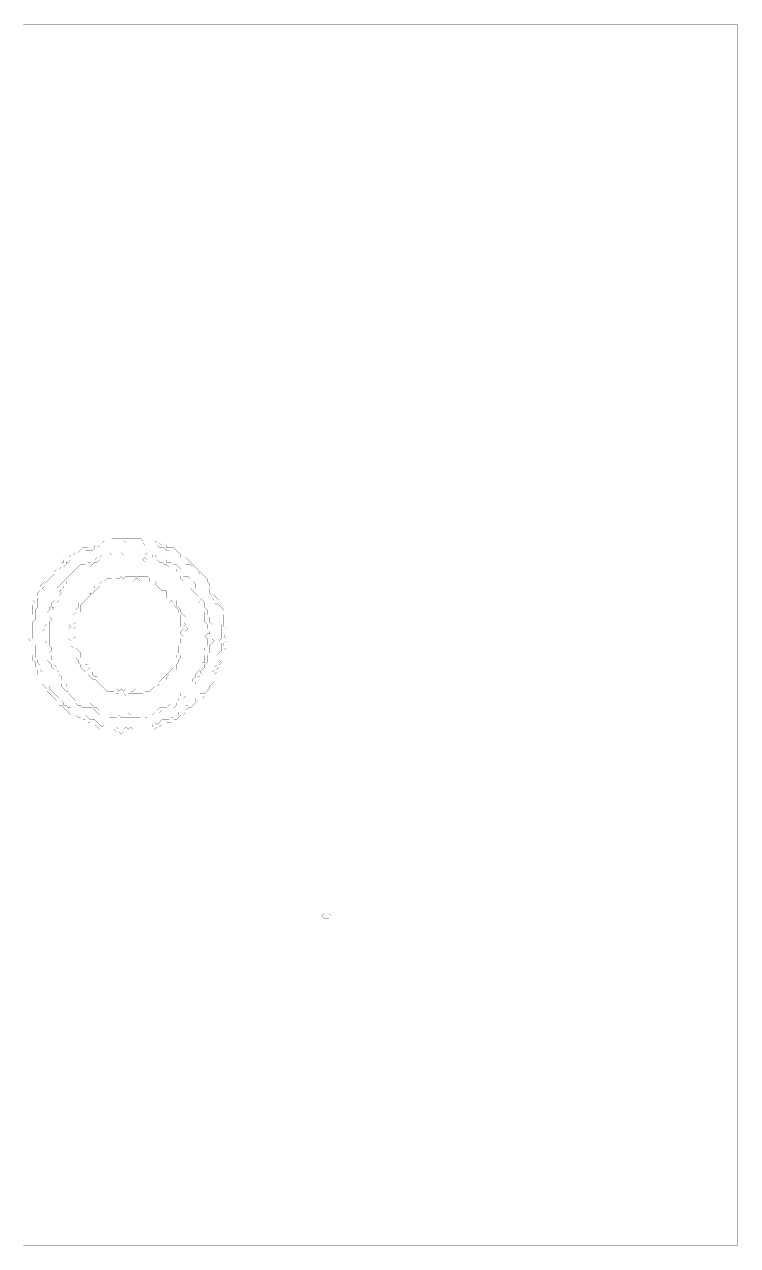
# Model space of a CAD drawing. Header units: metres. Extents: x 0 to 5012, y -5012 to 0.
# Drawn here: x 2084 to 5012, y -5012 to 0 of the extents above; entities that cross this region are included whole.
import ezdxf

# ---------------------------------------------------------------- set-up
doc = ezdxf.new("R2010")
doc.units = ezdxf.units.M
for name, color, linetype in [('conductor', 1, 'Continuous'), ('dielectric', 8, 'Continuous'), ('substrate', 5, 'Continuous')]:
    doc.layers.add(name, color=color, linetype=linetype)

msp = doc.modelspace()

# ---------------------------------------------------------------- linework, layer by layer
at = {"layer": 'conductor', "const_width": 0.5}
for points in [[(2481.6, -2118.7), (2471.8, -2128.5), (2462, -2128.5), (2452.1, -2128.5), (2442.3, -2128.5), (2432.5, -2128.5), (2422.7, -2138.3), (2412.9, -2138.3), (2403.1, -2138.3), (2393.3, -2138.3), (2383.5, -2148.1), (2373.7, -2138.3), (2373.7, -2148.1), (2363.9, -2157.9), (2354.1, -2157.9), (2344.3, -2157.9), (2334.4, -2157.9), (2324.6, -2167.7), (2314.8, -2177.5), (2305, -2177.5), (2295.2, -2177.5), (2295.2, -2187.3), (2285.4, -2197.1), (2275.6, -2197.1), (2265.8, -2206.9), (2256, -2206.9), (2256, -2216.7), (2246.2, -2226.6), (2236.4, -2226.6), (2226.6, -2236.4), (2216.7, -2236.4), (2206.9, -2246.2), (2206.9, -2256), (2197.1, -2265.8), (2187.3, -2275.6), (2177.5, -2285.4), (2167.7, -2295.2), (2167.7, -2305), (2157.9, -2314.8), (2167.7, -2324.6), (2157.9, -2334.4), (2157.9, -2344.3), (2148.1, -2354.1), (2138.3, -2354.1), (2138.3, -2363.9), (2138.3, -2373.7), (2138.3, -2383.5), (2138.3, -2393.3), (2128.5, -2403.1), (2128.5, -2412.9), (2128.5, -2422.7), (2128.5, -2432.5), (2128.5, -2442.3), (2118.7, -2452.1), (2118.7, -2462), (2118.7, -2471.8), (2118.7, -2481.6), (2118.7, -2491.4), (2118.7, -2501.2), (2118.7, -2511), (2118.7, -2520.8), (2128.5, -2530.6), (2118.7, -2540.4), (2128.5, -2550.2), (2128.5, -2560), (2128.5, -2569.9), (2128.5, -2579.7), (2128.5, -2589.5), (2128.5, -2599.3), (2138.3, -2609.1), (2138.3, -2618.9), (2148.1, -2628.7), (2148.1, -2638.5), (2148.1, -2648.3), (2157.9, -2658.1), (2157.9, -2667.9), (2167.7, -2677.7), (2167.7, -2687.6), (2167.7, -2697.4), (2177.5, -2707.2), (2187.3, -2717), (2187.3, -2726.8), (2197.1, -2736.6), (2206.9, -2746.4), (2216.7, -2756.2), (2226.6, -2766), (2226.6, -2775.8), (2236.4, -2775.8), (2246.2, -2785.6), (2246.2, -2795.4), (2256, -2795.4), (2265.8, -2805.3), (2275.6, -2805.3), (2285.4, -2815.1), (2295.2, -2824.9), (2305, -2824.9), (2314.8, -2834.7), (2324.6, -2834.7), (2334.4, -2834.7), (2344.3, -2844.5), (2354.1, -2854.3), (2363.9, -2854.3), (2373.7, -2854.3), (2383.5, -2864.1), (2393.3, -2873.9), (2403.1, -2883.7), (2412.9, -2873.9), (2422.7, -2883.7), (2432.5, -2883.7), (2442.3, -2883.7), (2452.1, -2883.7), (2462, -2883.7), (2471.8, -2893.5), (2481.6, -2883.7), (2491.4, -2893.5), (2501.2, -2883.7), (2511, -2893.5), (2520.8, -2883.7), (2530.6, -2893.5), (2540.4, -2883.7), (2550.2, -2883.7), (2560, -2883.7), (2569.9, -2883.7), (2579.7, -2883.7), (2589.5, -2883.7), (2599.3, -2883.7), (2609.1, -2883.7), (2609.1, -2873.9), (2618.9, -2864.1), (2628.7, -2873.9), (2638.5, -2864.1), (2648.3, -2854.3), (2658.1, -2854.3), (2667.9, -2854.3), (2677.7, -2854.3), (2687.6, -2844.5), (2697.4, -2844.5), (2707.2, -2834.7), (2717, -2834.7), (2717, -2824.9), (2726.8, -2815.1), (2736.6, -2805.3), (2746.4, -2795.4), (2756.2, -2795.4), (2766, -2785.6), (2775.8, -2785.6), (2785.6, -2775.8), (2785.6, -2766), (2795.4, -2756.2), (2805.3, -2746.4), (2815.1, -2736.6), (2824.9, -2726.8), (2834.7, -2717), (2844.5, -2707.2), (2854.3, -2697.4), (2854.3, -2687.6), (2854.3, -2677.7), (2854.3, -2667.9), (2854.3, -2658.1), (2864.1, -2648.3), (2864.1, -2638.5), (2873.9, -2628.7), (2864.1, -2618.9), (2873.9, -2609.1), (2873.9, -2599.3), (2873.9, -2589.5), (2883.7, -2579.7), (2893.5, -2569.9), (2893.5, -2560), (2893.5, -2550.2), (2893.5, -2540.4), (2883.7, -2530.6), (2893.5, -2520.8), (2893.5, -2511), (2893.5, -2501.2), (2893.5, -2491.4), (2893.5, -2481.6), (2893.5, -2471.8), (2893.5, -2462), (2883.7, -2452.1), (2883.7, -2442.3), (2883.7, -2432.5), (2883.7, -2422.7), (2883.7, -2412.9), (2883.7, -2403.1), (2873.9, -2393.3), (2873.9, -2383.5), (2864.1, -2373.7), (2864.1, -2363.9), (2854.3, -2354.1), (2854.3, -2344.3), (2844.5, -2334.4), (2844.5, -2324.6), (2844.5, -2314.8), (2834.7, -2305), (2824.9, -2295.2), (2815.1, -2285.4), (2815.1, -2275.6), (2805.3, -2265.8), (2805.3, -2256), (2795.4, -2246.2), (2785.6, -2236.4), (2775.8, -2226.6), (2766, -2216.7), (2756.2, -2216.7), (2746.4, -2216.7), (2736.6, -2206.9), (2726.8, -2197.1), (2717, -2187.3), (2707.2, -2177.5), (2697.4, -2167.7), (2687.6, -2167.7), (2677.7, -2157.9), (2667.9, -2157.9), (2658.1, -2148.1), (2648.3, -2148.1), (2638.5, -2148.1), (2628.7, -2138.3), (2618.9, -2138.3), (2609.1, -2138.3), (2599.3, -2138.3), (2589.5, -2138.3), (2579.7, -2138.3), (2569.9, -2128.5), (2560, -2128.5), (2550.2, -2128.5), (2540.4, -2128.5), (2530.6, -2128.5), (2520.8, -2128.5), (2511, -2128.5), (2501.2, -2128.5), (2491.4, -2118.7)], [(2422.7, -2177.5), (2432.5, -2167.7), (2442.3, -2177.5), (2452.1, -2167.7), (2462, -2167.7), (2471.8, -2167.7), (2481.6, -2167.7), (2491.4, -2177.5), (2501.2, -2177.5), (2511, -2167.7), (2520.8, -2177.5), (2530.6, -2177.5), (2540.4, -2177.5), (2550.2, -2177.5), (2560, -2177.5), (2569.9, -2177.5), (2579.7, -2177.5), (2589.5, -2187.3), (2599.3, -2177.5), (2609.1, -2177.5), (2618.9, -2177.5), (2628.7, -2187.3), (2638.5, -2187.3), (2648.3, -2187.3), (2658.1, -2187.3), (2667.9, -2197.1), (2667.9, -2206.9), (2677.7, -2206.9), (2687.6, -2206.9), (2697.4, -2216.7), (2707.2, -2216.7), (2717, -2226.6), (2726.8, -2236.4), (2717, -2246.2), (2726.8, -2246.2), (2736.6, -2256), (2736.6, -2265.8), (2746.4, -2265.8), (2756.2, -2265.8), (2766, -2275.6), (2766, -2285.4), (2775.8, -2285.4), (2785.6, -2295.2), (2785.6, -2305), (2785.6, -2314.8), (2795.4, -2324.6), (2805.3, -2334.4), (2805.3, -2344.3), (2815.1, -2354.1), (2805.3, -2363.9), (2815.1, -2363.9), (2824.9, -2373.7), (2824.9, -2383.5), (2824.9, -2393.3), (2834.7, -2403.1), (2834.7, -2412.9), (2834.7, -2422.7), (2844.5, -2432.5), (2844.5, -2442.3), (2844.5, -2452.1), (2854.3, -2462), (2844.5, -2471.8), (2854.3, -2481.6), (2854.3, -2491.4), (2854.3, -2501.2), (2854.3, -2511), (2854.3, -2520.8), (2864.1, -2530.6), (2854.3, -2540.4), (2844.5, -2550.2), (2844.5, -2560), (2844.5, -2569.9), (2844.5, -2579.7), (2834.7, -2589.5), (2834.7, -2599.3), (2834.7, -2609.1), (2834.7, -2618.9), (2824.9, -2628.7), (2824.9, -2638.5), (2815.1, -2648.3), (2805.3, -2658.1), (2815.1, -2667.9), (2805.3, -2677.7), (2795.4, -2677.7), (2795.4, -2687.6), (2785.6, -2697.4), (2785.6, -2707.2), (2775.8, -2717), (2766, -2726.8), (2756.2, -2736.6), (2746.4, -2746.4), (2746.4, -2756.2), (2736.6, -2766), (2726.8, -2766), (2717, -2766), (2717, -2775.8), (2707.2, -2785.6), (2707.2, -2795.4), (2697.4, -2805.3), (2687.6, -2795.4), (2677.7, -2805.3), (2667.9, -2815.1), (2658.1, -2815.1), (2648.3, -2815.1), (2638.5, -2824.9), (2628.7, -2824.9), (2618.9, -2824.9), (2609.1, -2834.7), (2599.3, -2834.7), (2589.5, -2844.5), (2579.7, -2844.5), (2569.9, -2854.3), (2560, -2844.5), (2550.2, -2844.5), (2540.4, -2844.5), (2530.6, -2844.5), (2520.8, -2844.5), (2511, -2844.5), (2501.2, -2844.5), (2491.4, -2844.5), (2481.6, -2844.5), (2471.8, -2834.7), (2462, -2844.5), (2452.1, -2844.5), (2442.3, -2844.5), (2432.5, -2844.5), (2422.7, -2834.7), (2412.9, -2834.7), (2403.1, -2834.7), (2393.3, -2834.7), (2383.5, -2824.9), (2373.7, -2815.1), (2363.9, -2805.3), (2354.1, -2805.3), (2344.3, -2805.3), (2334.4, -2805.3), (2324.6, -2805.3), (2314.8, -2795.4), (2305, -2795.4), (2295.2, -2785.6), (2295.2, -2775.8), (2285.4, -2766), (2275.6, -2756.2), (2265.8, -2746.4), (2265.8, -2736.6), (2256, -2736.6), (2246.2, -2726.8), (2236.4, -2717), (2236.4, -2707.2), (2226.6, -2697.4), (2226.6, -2687.6), (2226.6, -2677.7), (2216.7, -2667.9), (2206.9, -2658.1), (2206.9, -2648.3), (2197.1, -2638.5), (2197.1, -2628.7), (2187.3, -2618.9), (2177.5, -2609.1), (2187.3, -2599.3), (2177.5, -2589.5), (2177.5, -2579.7), (2177.5, -2569.9), (2177.5, -2560), (2177.5, -2550.2), (2177.5, -2540.4), (2167.7, -2530.6), (2167.7, -2520.8), (2157.9, -2511), (2167.7, -2501.2), (2157.9, -2491.4), (2167.7, -2481.6), (2167.7, -2471.8), (2177.5, -2462), (2177.5, -2452.1), (2177.5, -2442.3), (2177.5, -2432.5), (2187.3, -2422.7), (2177.5, -2412.9), (2187.3, -2403.1), (2187.3, -2393.3), (2197.1, -2383.5), (2197.1, -2373.7), (2206.9, -2363.9), (2206.9, -2354.1), (2216.7, -2344.3), (2216.7, -2334.4), (2216.7, -2324.6), (2216.7, -2314.8), (2226.6, -2305), (2236.4, -2295.2), (2246.2, -2285.4), (2256, -2275.6), (2265.8, -2265.8), (2275.6, -2256), (2285.4, -2246.2), (2295.2, -2236.4), (2305, -2226.6), (2314.8, -2216.7), (2324.6, -2216.7), (2334.4, -2216.7), (2344.3, -2206.9), (2354.1, -2206.9), (2363.9, -2197.1), (2373.7, -2197.1), (2383.5, -2187.3), (2393.3, -2187.3), (2403.1, -2177.5), (2412.9, -2177.5)], [(2579.7, -2177.5), (2589.5, -2167.7), (2599.3, -2177.5), (2589.5, -2187.3)], [(2540.4, -2275.6), (2530.6, -2285.4), (2520.8, -2285.4), (2511, -2285.4), (2501.2, -2285.4), (2491.4, -2285.4), (2481.6, -2285.4), (2471.8, -2285.4), (2462, -2285.4), (2452.1, -2285.4), (2442.3, -2285.4), (2432.5, -2295.2), (2422.7, -2305), (2412.9, -2305), (2403.1, -2305), (2393.3, -2305), (2383.5, -2314.8), (2373.7, -2324.6), (2363.9, -2334.4), (2354.1, -2334.4), (2354.1, -2344.3), (2344.3, -2354.1), (2334.4, -2363.9), (2324.6, -2373.7), (2314.8, -2383.5), (2314.8, -2393.3), (2314.8, -2403.1), (2314.8, -2412.9), (2305, -2422.7), (2295.2, -2422.7), (2295.2, -2432.5), (2295.2, -2442.3), (2295.2, -2452.1), (2285.4, -2462), (2295.2, -2471.8), (2285.4, -2481.6), (2285.4, -2491.4), (2285.4, -2501.2), (2295.2, -2511), (2285.4, -2520.8), (2295.2, -2530.6), (2295.2, -2540.4), (2295.2, -2550.2), (2295.2, -2560), (2305, -2569.9), (2314.8, -2579.7), (2314.8, -2589.5), (2314.8, -2599.3), (2324.6, -2609.1), (2324.6, -2618.9), (2334.4, -2628.7), (2344.3, -2628.7), (2354.1, -2638.5), (2344.3, -2648.3), (2354.1, -2648.3), (2363.9, -2658.1), (2363.9, -2667.9), (2373.7, -2677.7), (2383.5, -2677.7), (2393.3, -2687.6), (2393.3, -2697.4), (2403.1, -2697.4), (2412.9, -2707.2), (2412.9, -2717), (2422.7, -2717), (2432.5, -2717), (2442.3, -2726.8), (2452.1, -2726.8), (2462, -2726.8), (2471.8, -2736.6), (2481.6, -2726.8), (2491.4, -2736.6), (2501.2, -2726.8), (2511, -2726.8), (2520.8, -2736.6), (2530.6, -2736.6), (2540.4, -2726.8), (2550.2, -2726.8), (2560, -2726.8), (2569.9, -2726.8), (2579.7, -2726.8), (2589.5, -2717), (2599.3, -2717), (2609.1, -2707.2), (2618.9, -2697.4), (2628.7, -2697.4), (2638.5, -2697.4), (2648.3, -2687.6), (2658.1, -2677.7), (2667.9, -2667.9), (2677.7, -2658.1), (2687.6, -2648.3), (2697.4, -2638.5), (2697.4, -2628.7), (2697.4, -2618.9), (2697.4, -2609.1), (2707.2, -2599.3), (2707.2, -2589.5), (2717, -2579.7), (2717, -2569.9), (2717, -2560), (2717, -2550.2), (2726.8, -2540.4), (2726.8, -2530.6), (2726.8, -2520.8), (2736.6, -2511), (2726.8, -2501.2), (2726.8, -2491.4), (2736.6, -2481.6), (2726.8, -2471.8), (2726.8, -2462), (2726.8, -2452.1), (2726.8, -2442.3), (2726.8, -2432.5), (2726.8, -2422.7), (2717, -2412.9), (2717, -2403.1), (2707.2, -2393.3), (2697.4, -2383.5), (2697.4, -2373.7), (2687.6, -2363.9), (2677.7, -2363.9), (2667.9, -2354.1), (2667.9, -2344.3), (2667.9, -2334.4), (2667.9, -2324.6), (2658.1, -2324.6), (2648.3, -2324.6), (2638.5, -2314.8), (2628.7, -2305), (2618.9, -2295.2), (2609.1, -2305), (2599.3, -2295.2), (2589.5, -2285.4), (2579.7, -2285.4), (2569.9, -2285.4), (2560, -2285.4), (2550.2, -2275.6)], [(2677.7, -2373.7), (2687.6, -2363.9), (2697.4, -2373.7), (2687.6, -2383.5)]]:
    msp.add_lwpolyline(points, close=True, dxfattribs=at)
at = {"layer": 'dielectric', "const_width": 0.5}
for points in [[(4629.7, -1294.7)], [(2226.6, -2324.6)], [(2883.7, -2589.5)], [(2805.3, -2746.4)], [(2334.4, -2785.6)], [(4247.1, -3903.8)]]:
    msp.add_lwpolyline(points, close=True, dxfattribs=at)
at = {"layer": 'substrate', "const_width": 0.5}
msp.add_lwpolyline([(2079.4, -5012.2), (2089.2, -5012.2), (2099, -5012.2), (2108.8, -5012.2), (2118.7, -5012.2), (2128.5, -5012.2), (2138.3, -5012.2), (2148.1, -5012.2), (2157.9, -5012.2), (2167.7, -5012.2), (2177.5, -5012.2), (2187.3, -5012.2), (2197.1, -5012.2), (2206.9, -5012.2), (2216.7, -5012.2), (2226.6, -5012.2), (2236.4, -5012.2), (2246.2, -5012.2), (2256, -5012.2), (2265.8, -5012.2), (2275.6, -5012.2), (2285.4, -5012.2), (2295.2, -5012.2), (2305, -5012.2), (2314.8, -5012.2), (2324.6, -5012.2), (2334.4, -5012.2), (2344.3, -5012.2), (2354.1, -5012.2), (2363.9, -5012.2), (2373.7, -5012.2), (2383.5, -5012.2), (2393.3, -5012.2), (2403.1, -5012.2), (2412.9, -5012.2), (2422.7, -5012.2), (2432.5, -5012.2), (2442.3, -5012.2), (2452.1, -5012.2), (2462, -5012.2), (2471.8, -5012.2), (2481.6, -5012.2), (2491.4, -5012.2), (2501.2, -5012.2), (2511, -5012.2), (2520.8, -5012.2), (2530.6, -5012.2), (2540.4, -5012.2), (2550.2, -5012.2), (2560, -5012.2), (2569.9, -5012.2), (2579.7, -5012.2), (2589.5, -5012.2), (2599.3, -5012.2), (2609.1, -5012.2), (2618.9, -5012.2), (2628.7, -5012.2), (2638.5, -5012.2), (2648.3, -5012.2), (2658.1, -5012.2), (2667.9, -5012.2), (2677.7, -5012.2), (2687.6, -5012.2), (2697.4, -5012.2), (2707.2, -5012.2), (2717, -5012.2), (2726.8, -5012.2), (2736.6, -5012.2), (2746.4, -5012.2), (2756.2, -5012.2), (2766, -5012.2), (2775.8, -5012.2), (2785.6, -5012.2), (2795.4, -5012.2), (2805.3, -5012.2), (2815.1, -5012.2), (2824.9, -5012.2), (2834.7, -5012.2), (2844.5, -5012.2), (2854.3, -5012.2), (2864.1, -5012.2), (2873.9, -5012.2), (2883.7, -5012.2), (2893.5, -5012.2), (2903.3, -5012.2), (2913.2, -5012.2), (2923, -5012.2), (2932.8, -5012.2), (2942.6, -5012.2), (2952.4, -5012.2), (2962.2, -5012.2), (2972, -5012.2), (2981.8, -5012.2), (2991.6, -5012.2), (3001.4, -5012.2), (3011.2, -5012.2), (3021, -5012.2), (3030.9, -5012.2), (3040.7, -5012.2), (3050.5, -5012.2), (3060.3, -5012.2), (3070.1, -5012.2), (3079.9, -5012.2), (3089.7, -5012.2), (3099.5, -5012.2), (3109.3, -5012.2), (3119.1, -5012.2), (3128.9, -5012.2), (3138.8, -5012.2), (3148.6, -5012.2), (3158.4, -5012.2), (3168.2, -5012.2), (3178, -5012.2), (3187.8, -5012.2), (3197.6, -5012.2), (3207.4, -5012.2), (3217.2, -5012.2), (3227, -5012.2), (3236.8, -5012.2), (3246.6, -5012.2), (3256.5, -5012.2), (3266.3, -5012.2), (3276.1, -5012.2), (3285.9, -5012.2), (3295.7, -5012.2), (3305.5, -5012.2), (3315.3, -5012.2), (3325.1, -5012.2), (3334.9, -5012.2), (3344.7, -5012.2), (3354.5, -5012.2), (3364.3, -5012.2), (3374.2, -5012.2), (3384, -5012.2), (3393.8, -5012.2), (3403.6, -5012.2), (3413.4, -5012.2), (3423.2, -5012.2), (3433, -5012.2), (3442.8, -5012.2), (3452.6, -5012.2), (3462.4, -5012.2), (3472.2, -5012.2), (3482.1, -5012.2), (3491.9, -5012.2), (3501.7, -5012.2), (3511.5, -5012.2), (3521.3, -5012.2), (3531.1, -5012.2), (3540.9, -5012.2), (3550.7, -5012.2), (3560.5, -5012.2), (3570.3, -5012.2), (3580.1, -5012.2), (3589.9, -5012.2), (3599.8, -5012.2), (3609.6, -5012.2), (3619.4, -5012.2), (3629.2, -5012.2), (3639, -5012.2), (3648.8, -5012.2), (3658.6, -5012.2), (3668.4, -5012.2), (3678.2, -5012.2), (3688, -5012.2), (3697.8, -5012.2), (3707.6, -5012.2), (3717.5, -5012.2), (3727.3, -5012.2), (3737.1, -5012.2), (3746.9, -5012.2), (3756.7, -5012.2), (3766.5, -5012.2), (3776.3, -5012.2), (3786.1, -5012.2), (3795.9, -5012.2), (3805.7, -5012.2), (3815.5, -5012.2), (3825.4, -5012.2), (3835.2, -5012.2), (3845, -5012.2), (3854.8, -5012.2), (3864.6, -5012.2), (3874.4, -5012.2), (3884.2, -5012.2), (3894, -5012.2), (3903.8, -5012.2), (3913.6, -5012.2), (3923.4, -5012.2), (3933.2, -5012.2), (3943.1, -5012.2), (3952.9, -5012.2), (3962.7, -5012.2), (3972.5, -5012.2), (3982.3, -5012.2), (3992.1, -5012.2), (4001.9, -5012.2), (4011.7, -5012.2), (4021.5, -5012.2), (4031.3, -5012.2), (4041.1, -5012.2), (4050.9, -5012.2), (4060.8, -5012.2), (4070.6, -5012.2), (4080.4, -5012.2), (4090.2, -5012.2), (4100, -5012.2), (4109.8, -5012.2), (4119.6, -5012.2), (4129.4, -5012.2), (4139.2, -5012.2), (4149, -5012.2), (4158.8, -5012.2), (4168.7, -5012.2), (4178.5, -5012.2), (4188.3, -5012.2), (4198.1, -5012.2), (4207.9, -5012.2), (4217.7, -5012.2), (4227.5, -5012.2), (4237.3, -5012.2), (4247.1, -5012.2), (4256.9, -5012.2), (4266.7, -5012.2), (4276.5, -5012.2), (4286.4, -5012.2), (4296.2, -5012.2), (4306, -5012.2), (4315.8, -5012.2), (4325.6, -5012.2), (4335.4, -5012.2), (4345.2, -5012.2), (4355, -5012.2), (4364.8, -5012.2), (4374.6, -5012.2), (4384.4, -5012.2), (4394.2, -5012.2), (4404.1, -5012.2), (4413.9, -5012.2), (4423.7, -5012.2), (4433.5, -5012.2), (4443.3, -5012.2), (4453.1, -5012.2), (4462.9, -5012.2), (4472.7, -5012.2), (4482.5, -5012.2), (4492.3, -5012.2), (4502.1, -5012.2), (4512, -5012.2), (4521.8, -5012.2), (4531.6, -5012.2), (4541.4, -5012.2), (4551.2, -5012.2), (4561, -5012.2), (4570.8, -5012.2), (4580.6, -5012.2), (4590.4, -5012.2), (4600.2, -5012.2), (4610, -5012.2), (4619.8, -5012.2), (4629.7, -5012.2), (4639.5, -5012.2), (4649.3, -5012.2), (4659.1, -5012.2), (4668.9, -5012.2), (4678.7, -5012.2), (4688.5, -5012.2), (4698.3, -5012.2), (4708.1, -5012.2), (4717.9, -5012.2), (4727.7, -5012.2), (4737.6, -5012.2), (4747.4, -5012.2), (4757.2, -5012.2), (4767, -5012.2), (4776.8, -5012.2), (4786.6, -5012.2), (4796.4, -5012.2), (4806.2, -5012.2), (4816, -5012.2), (4825.8, -5012.2), (4835.6, -5012.2), (4845.4, -5012.2), (4855.3, -5012.2), (4865.1, -5012.2), (4874.9, -5012.2), (4884.7, -5012.2), (4894.5, -5012.2), (4904.3, -5012.2), (4914.1, -5012.2), (4923.9, -5012.2), (4933.7, -5012.2), (4943.5, -5012.2), (4953.3, -5012.2), (4963.1, -5012.2), (4973, -5012.2), (4982.8, -5012.2), (4992.6, -5012.2), (5002.4, -5012.2), (5012.2, -5012.2), (5012.2, -5002.4), (5012.2, -4992.6), (5012.2, -4982.8), (5012.2, -4973), (5012.2, -4963.1), (5012.2, -4953.3), (5012.2, -4943.5), (5012.2, -4933.7), (5012.2, -4923.9), (5012.2, -4914.1), (5012.2, -4904.3), (5012.2, -4894.5), (5012.2, -4884.7), (5012.2, -4874.9), (5012.2, -4865.1), (5012.2, -4855.3), (5012.2, -4845.4), (5012.2, -4835.6), (5012.2, -4825.8), (5012.2, -4816), (5012.2, -4806.2), (5012.2, -4796.4), (5012.2, -4786.6), (5012.2, -4776.8), (5012.2, -4767), (5012.2, -4757.2), (5012.2, -4747.4), (5012.2, -4737.6), (5012.2, -4727.7), (5012.2, -4717.9), (5012.2, -4708.1), (5012.2, -4698.3), (5012.2, -4688.5), (5012.2, -4678.7), (5012.2, -4668.9), (5012.2, -4659.1), (5012.2, -4649.3), (5012.2, -4639.5), (5012.2, -4629.7), (5012.2, -4619.8), (5012.2, -4610), (5012.2, -4600.2), (5012.2, -4590.4), (5012.2, -4580.6), (5012.2, -4570.8), (5012.2, -4561), (5012.2, -4551.2), (5012.2, -4541.4), (5012.2, -4531.6), (5012.2, -4521.8), (5012.2, -4512), (5012.2, -4502.1), (5012.2, -4492.3), (5012.2, -4482.5), (5012.2, -4472.7), (5012.2, -4462.9), (5012.2, -4453.1), (5012.2, -4443.3), (5012.2, -4433.5), (5012.2, -4423.7), (5012.2, -4413.9), (5012.2, -4404.1), (5012.2, -4394.2), (5012.2, -4384.4), (5012.2, -4374.6), (5012.2, -4364.8), (5012.2, -4355), (5012.2, -4345.2), (5012.2, -4335.4), (5012.2, -4325.6), (5012.2, -4315.8), (5012.2, -4306), (5012.2, -4296.2), (5012.2, -4286.4), (5012.2, -4276.5), (5012.2, -4266.7), (5012.2, -4256.9), (5012.2, -4247.1), (5012.2, -4237.3), (5012.2, -4227.5), (5012.2, -4217.7), (5012.2, -4207.9), (5012.2, -4198.1), (5012.2, -4188.3), (5012.2, -4178.5), (5012.2, -4168.7), (5012.2, -4158.8), (5012.2, -4149), (5012.2, -4139.2), (5012.2, -4129.4), (5012.2, -4119.6), (5012.2, -4109.8), (5012.2, -4100), (5012.2, -4090.2), (5012.2, -4080.4), (5012.2, -4070.6), (5012.2, -4060.8), (5012.2, -4050.9), (5012.2, -4041.1), (5012.2, -4031.3), (5012.2, -4021.5), (5012.2, -4011.7), (5012.2, -4001.9), (5012.2, -3992.1), (5012.2, -3982.3), (5012.2, -3972.5), (5012.2, -3962.7), (5012.2, -3952.9), (5012.2, -3943.1), (5012.2, -3933.2), (5012.2, -3923.4), (5012.2, -3913.6), (5012.2, -3903.8), (5012.2, -3894), (5012.2, -3884.2), (5012.2, -3874.4), (5012.2, -3864.6), (5012.2, -3854.8), (5012.2, -3845), (5012.2, -3835.2), (5012.2, -3825.4), (5012.2, -3815.5), (5012.2, -3805.7), (5012.2, -3795.9), (5012.2, -3786.1), (5012.2, -3776.3), (5012.2, -3766.5), (5012.2, -3756.7), (5012.2, -3746.9), (5012.2, -3737.1), (5012.2, -3727.3), (5012.2, -3717.5), (5012.2, -3707.6), (5012.2, -3697.8), (5012.2, -3688), (5012.2, -3678.2), (5012.2, -3668.4), (5012.2, -3658.6), (5012.2, -3648.8), (5012.2, -3639), (5012.2, -3629.2), (5012.2, -3619.4), (5012.2, -3609.6), (5012.2, -3599.8), (5012.2, -3589.9), (5012.2, -3580.1), (5012.2, -3570.3), (5012.2, -3560.5), (5012.2, -3550.7), (5012.2, -3540.9), (5012.2, -3531.1), (5012.2, -3521.3), (5012.2, -3511.5), (5012.2, -3501.7), (5012.2, -3491.9), (5012.2, -3482.1), (5012.2, -3472.2), (5012.2, -3462.4), (5012.2, -3452.6), (5012.2, -3442.8), (5012.2, -3433), (5012.2, -3423.2), (5012.2, -3413.4), (5012.2, -3403.6), (5012.2, -3393.8), (5012.2, -3384), (5012.2, -3374.2), (5012.2, -3364.3), (5012.2, -3354.5), (5012.2, -3344.7), (5012.2, -3334.9), (5012.2, -3325.1), (5012.2, -3315.3), (5012.2, -3305.5), (5012.2, -3295.7), (5012.2, -3285.9), (5012.2, -3276.1), (5012.2, -3266.3), (5012.2, -3256.5), (5012.2, -3246.6), (5012.2, -3236.8), (5012.2, -3227), (5012.2, -3217.2), (5012.2, -3207.4), (5012.2, -3197.6), (5012.2, -3187.8), (5012.2, -3178), (5012.2, -3168.2), (5012.2, -3158.4), (5012.2, -3148.6), (5012.2, -3138.8), (5012.2, -3128.9), (5012.2, -3119.1), (5012.2, -3109.3), (5012.2, -3099.5), (5012.2, -3089.7), (5012.2, -3079.9), (5012.2, -3070.1), (5012.2, -3060.3), (5012.2, -3050.5), (5012.2, -3040.7), (5012.2, -3030.9), (5012.2, -3021), (5012.2, -3011.2), (5012.2, -3001.4), (5012.2, -2991.6), (5012.2, -2981.8), (5012.2, -2972), (5012.2, -2962.2), (5012.2, -2952.4), (5012.2, -2942.6), (5012.2, -2932.8), (5012.2, -2923), (5012.2, -2913.2), (5012.2, -2903.3), (5012.2, -2893.5), (5012.2, -2883.7), (5012.2, -2873.9), (5012.2, -2864.1), (5012.2, -2854.3), (5012.2, -2844.5), (5012.2, -2834.7), (5012.2, -2824.9), (5012.2, -2815.1), (5012.2, -2805.3), (5012.2, -2795.4), (5012.2, -2785.6), (5012.2, -2775.8), (5012.2, -2766), (5012.2, -2756.2), (5012.2, -2746.4), (5012.2, -2736.6), (5012.2, -2726.8), (5012.2, -2717), (5012.2, -2707.2), (5012.2, -2697.4), (5012.2, -2687.6), (5012.2, -2677.7), (5012.2, -2667.9), (5012.2, -2658.1), (5012.2, -2648.3), (5012.2, -2638.5), (5012.2, -2628.7), (5012.2, -2618.9), (5012.2, -2609.1), (5012.2, -2599.3), (5012.2, -2589.5), (5012.2, -2579.7), (5012.2, -2569.9), (5012.2, -2560), (5012.2, -2550.2), (5012.2, -2540.4), (5012.2, -2530.6), (5012.2, -2520.8), (5012.2, -2511), (5012.2, -2501.2), (5012.2, -2491.4), (5012.2, -2481.6), (5012.2, -2471.8), (5012.2, -2462), (5012.2, -2452.1), (5012.2, -2442.3), (5012.2, -2432.5), (5012.2, -2422.7), (5012.2, -2412.9), (5012.2, -2403.1), (5012.2, -2393.3), (5012.2, -2383.5), (5012.2, -2373.7), (5012.2, -2363.9), (5012.2, -2354.1), (5012.2, -2344.3), (5012.2, -2334.4), (5012.2, -2324.6), (5012.2, -2314.8), (5012.2, -2305), (5012.2, -2295.2), (5012.2, -2285.4), (5012.2, -2275.6), (5012.2, -2265.8), (5012.2, -2256), (5012.2, -2246.2), (5012.2, -2236.4), (5012.2, -2226.6), (5012.2, -2216.7), (5012.2, -2206.9), (5012.2, -2197.1), (5012.2, -2187.3), (5012.2, -2177.5), (5012.2, -2167.7), (5012.2, -2157.9), (5012.2, -2148.1), (5012.2, -2138.3), (5012.2, -2128.5), (5012.2, -2118.7), (5012.2, -2108.8), (5012.2, -2099), (5012.2, -2089.2), (5012.2, -2079.4), (5012.2, -2069.6), (5012.2, -2059.8), (5012.2, -2050), (5012.2, -2040.2), (5012.2, -2030.4), (5012.2, -2020.6), (5012.2, -2010.8), (5012.2, -2001), (5012.2, -1991.1), (5012.2, -1981.3), (5012.2, -1971.5), (5012.2, -1961.7), (5012.2, -1951.9), (5012.2, -1942.1), (5012.2, -1932.3), (5012.2, -1922.5), (5012.2, -1912.7), (5012.2, -1902.9), (5012.2, -1893.1), (5012.2, -1883.2), (5012.2, -1873.4), (5012.2, -1863.6), (5012.2, -1853.8), (5012.2, -1844), (5012.2, -1834.2), (5012.2, -1824.4), (5012.2, -1814.6), (5012.2, -1804.8), (5012.2, -1795), (5012.2, -1785.2), (5012.2, -1775.4), (5012.2, -1765.5), (5012.2, -1755.7), (5012.2, -1745.9), (5012.2, -1736.1), (5012.2, -1726.3), (5012.2, -1716.5), (5012.2, -1706.7), (5012.2, -1696.9), (5012.2, -1687.1), (5012.2, -1677.3), (5012.2, -1667.5), (5012.2, -1657.7), (5012.2, -1647.8), (5012.2, -1638), (5012.2, -1628.2), (5012.2, -1618.4), (5012.2, -1608.6), (5012.2, -1598.8), (5012.2, -1589), (5012.2, -1579.2), (5012.2, -1569.4), (5012.2, -1559.6), (5012.2, -1549.8), (5012.2, -1539.9), (5012.2, -1530.1), (5012.2, -1520.3), (5012.2, -1510.5), (5012.2, -1500.7), (5012.2, -1490.9), (5012.2, -1481.1), (5012.2, -1471.3), (5012.2, -1461.5), (5012.2, -1451.7), (5012.2, -1441.9), (5012.2, -1432.1), (5012.2, -1422.2), (5012.2, -1412.4), (5012.2, -1402.6), (5012.2, -1392.8), (5012.2, -1383), (5012.2, -1373.2), (5012.2, -1363.4), (5012.2, -1353.6), (5012.2, -1343.8), (5012.2, -1334), (5012.2, -1324.2), (5012.2, -1314.4), (5012.2, -1304.5), (5012.2, -1294.7), (5012.2, -1284.9), (5012.2, -1275.1), (5012.2, -1265.3), (5012.2, -1255.5), (5012.2, -1245.7), (5012.2, -1235.9), (5012.2, -1226.1), (5012.2, -1216.3), (5012.2, -1206.5), (5012.2, -1196.6), (5012.2, -1186.8), (5012.2, -1177), (5012.2, -1167.2), (5012.2, -1157.4), (5012.2, -1147.6), (5012.2, -1137.8), (5012.2, -1128), (5012.2, -1118.2), (5012.2, -1108.4), (5012.2, -1098.6), (5012.2, -1088.8), (5012.2, -1078.9), (5012.2, -1069.1), (5012.2, -1059.3), (5012.2, -1049.5), (5012.2, -1039.7), (5012.2, -1029.9), (5012.2, -1020.1), (5012.2, -1010.3), (5012.2, -1000.5), (5012.2, -990.7), (5012.2, -980.9), (5012.2, -971.1), (5012.2, -961.2), (5012.2, -951.4), (5012.2, -941.6), (5012.2, -931.8), (5012.2, -922), (5012.2, -912.2), (5012.2, -902.4), (5012.2, -892.6), (5012.2, -882.8), (5012.2, -873), (5012.2, -863.2), (5012.2, -853.3), (5012.2, -843.5), (5012.2, -833.7), (5012.2, -823.9), (5012.2, -814.1), (5012.2, -804.3), (5012.2, -794.5), (5012.2, -784.7), (5012.2, -774.9), (5012.2, -765.1), (5012.2, -755.3), (5012.2, -745.5), (5012.2, -735.6), (5012.2, -725.8), (5012.2, -716), (5012.2, -706.2), (5012.2, -696.4), (5012.2, -686.6), (5012.2, -676.8), (5012.2, -667), (5012.2, -657.2), (5012.2, -647.4), (5012.2, -637.6), (5012.2, -627.8), (5012.2, -617.9), (5012.2, -608.1), (5012.2, -598.3), (5012.2, -588.5), (5012.2, -578.7), (5012.2, -568.9), (5012.2, -559.1), (5012.2, -549.3), (5012.2, -539.5), (5012.2, -529.7), (5012.2, -519.9), (5012.2, -510), (5012.2, -500.2), (5012.2, -490.4), (5012.2, -480.6), (5012.2, -470.8), (5012.2, -461), (5012.2, -451.2), (5012.2, -441.4), (5012.2, -431.6), (5012.2, -421.8), (5012.2, -412), (5012.2, -402.2), (5012.2, -392.3), (5012.2, -382.5), (5012.2, -372.7), (5012.2, -362.9), (5012.2, -353.1), (5012.2, -343.3), (5012.2, -333.5), (5012.2, -323.7), (5012.2, -313.9), (5012.2, -304.1), (5012.2, -294.3), (5012.2, -284.4), (5012.2, -274.6), (5012.2, -264.8), (5012.2, -255), (5012.2, -245.2), (5012.2, -235.4), (5012.2, -225.6), (5012.2, -215.8), (5012.2, -206), (5012.2, -196.2), (5012.2, -186.4), (5012.2, -176.6), (5012.2, -166.7), (5012.2, -156.9), (5012.2, -147.1), (5012.2, -137.3), (5012.2, -127.5), (5012.2, -117.7), (5012.2, -107.9), (5012.2, -98.1), (5012.2, -88.3), (5012.2, -78.5), (5012.2, -68.7), (5012.2, -58.9), (5012.2, -49), (5012.2, -39.2), (5012.2, -29.4), (5012.2, -19.6), (5012.2, -9.8), (5012.2, 0), (5002.4, 0), (4992.6, 0), (4982.8, 0), (4973, 0), (4963.1, 0), (4953.3, 0), (4943.5, 0), (4933.7, 0), (4923.9, 0), (4914.1, 0), (4904.3, 0), (4894.5, 0), (4884.7, 0), (4874.9, 0), (4865.1, 0), (4855.3, 0), (4845.4, 0), (4835.6, 0), (4825.8, 0), (4816, 0), (4806.2, 0), (4796.4, 0), (4786.6, 0), (4776.8, 0), (4767, 0), (4757.2, 0), (4747.4, 0), (4737.6, 0), (4727.7, 0), (4717.9, 0), (4708.1, 0), (4698.3, 0), (4688.5, 0), (4678.7, 0), (4668.9, 0), (4659.1, 0), (4649.3, 0), (4639.5, 0), (4629.7, 0), (4619.8, 0), (4610, 0), (4600.2, 0), (4590.4, 0), (4580.6, 0), (4570.8, 0), (4561, 0), (4551.2, 0), (4541.4, 0), (4531.6, 0), (4521.8, 0), (4512, 0), (4502.1, 0), (4492.3, 0), (4482.5, 0), (4472.7, 0), (4462.9, 0), (4453.1, 0), (4443.3, 0), (4433.5, 0), (4423.7, 0), (4413.9, 0), (4404.1, 0), (4394.2, 0), (4384.4, 0), (4374.6, 0), (4364.8, 0), (4355, 0), (4345.2, 0), (4335.4, 0), (4325.6, 0), (4315.8, 0), (4306, 0), (4296.2, 0), (4286.4, 0), (4276.5, 0), (4266.7, 0), (4256.9, 0), (4247.1, 0), (4237.3, 0), (4227.5, 0), (4217.7, 0), (4207.9, 0), (4198.1, 0), (4188.3, 0), (4178.5, 0), (4168.7, 0), (4158.8, 0), (4149, 0), (4139.2, 0), (4129.4, 0), (4119.6, 0), (4109.8, 0), (4100, 0), (4090.2, 0), (4080.4, 0), (4070.6, 0), (4060.8, 0), (4050.9, 0), (4041.1, 0), (4031.3, 0), (4021.5, 0), (4011.7, 0), (4001.9, 0), (3992.1, 0), (3982.3, 0), (3972.5, 0), (3962.7, 0), (3952.9, 0), (3943.1, 0), (3933.2, 0), (3923.4, 0), (3913.6, 0), (3903.8, 0), (3894, 0), (3884.2, 0), (3874.4, 0), (3864.6, 0), (3854.8, 0), (3845, 0), (3835.2, 0), (3825.4, 0), (3815.5, 0), (3805.7, 0), (3795.9, 0), (3786.1, 0), (3776.3, 0), (3766.5, 0), (3756.7, 0), (3746.9, 0), (3737.1, 0), (3727.3, 0), (3717.5, 0), (3707.6, 0), (3697.8, 0), (3688, 0), (3678.2, 0), (3668.4, 0), (3658.6, 0), (3648.8, 0), (3639, 0), (3629.2, 0), (3619.4, 0), (3609.6, 0), (3599.8, 0), (3589.9, 0), (3580.1, 0), (3570.3, 0), (3560.5, 0), (3550.7, 0), (3540.9, 0), (3531.1, 0), (3521.3, 0), (3511.5, 0), (3501.7, 0), (3491.9, 0), (3482.1, 0), (3472.2, 0), (3462.4, 0), (3452.6, 0), (3442.8, 0), (3433, 0), (3423.2, 0), (3413.4, 0), (3403.6, 0), (3393.8, 0), (3384, 0), (3374.2, 0), (3364.3, 0), (3354.5, 0), (3344.7, 0), (3334.9, 0), (3325.1, 0), (3315.3, 0), (3305.5, 0), (3295.7, 0), (3285.9, 0), (3276.1, 0), (3266.3, 0), (3256.5, 0), (3246.6, 0), (3236.8, 0), (3227, 0), (3217.2, 0), (3207.4, 0), (3197.6, 0), (3187.8, 0), (3178, 0), (3168.2, 0), (3158.4, 0), (3148.6, 0), (3138.8, 0), (3128.9, 0), (3119.1, 0), (3109.3, 0), (3099.5, 0), (3089.7, 0), (3079.9, 0), (3070.1, 0), (3060.3, 0), (3050.5, 0), (3040.7, 0), (3030.9, 0), (3021, 0), (3011.2, 0), (3001.4, 0), (2991.6, 0), (2981.8, 0), (2972, 0), (2962.2, 0), (2952.4, 0), (2942.6, 0), (2932.8, 0), (2923, 0), (2913.2, 0), (2903.3, 0), (2893.5, 0), (2883.7, 0), (2873.9, 0), (2864.1, 0), (2854.3, 0), (2844.5, 0), (2834.7, 0), (2824.9, 0), (2815.1, 0), (2805.3, 0), (2795.4, 0), (2785.6, 0), (2775.8, 0), (2766, 0), (2756.2, 0), (2746.4, 0), (2736.6, 0), (2726.8, 0), (2717, 0), (2707.2, 0), (2697.4, 0), (2687.6, 0), (2677.7, 0), (2667.9, 0), (2658.1, 0), (2648.3, 0), (2638.5, 0), (2628.7, 0), (2618.9, 0), (2609.1, 0), (2599.3, 0), (2589.5, 0), (2579.7, 0), (2569.9, 0), (2560, 0), (2550.2, 0), (2540.4, 0), (2530.6, 0), (2520.8, 0), (2511, 0), (2501.2, 0), (2491.4, 0), (2481.6, 0), (2471.8, 0), (2462, 0), (2452.1, 0), (2442.3, 0), (2432.5, 0), (2422.7, 0), (2412.9, 0), (2403.1, 0), (2393.3, 0), (2383.5, 0), (2373.7, 0), (2363.9, 0), (2354.1, 0), (2344.3, 0), (2334.4, 0), (2324.6, 0), (2314.8, 0), (2305, 0), (2295.2, 0), (2285.4, 0), (2275.6, 0), (2265.8, 0), (2256, 0), (2246.2, 0), (2236.4, 0), (2226.6, 0), (2216.7, 0), (2206.9, 0), (2197.1, 0), (2187.3, 0), (2177.5, 0), (2167.7, 0), (2157.9, 0), (2148.1, 0), (2138.3, 0), (2128.5, 0), (2118.7, 0), (2108.8, 0), (2099, 0), (2089.2, 0), (2079.4, 0)], dxfattribs=at)
for points in [[(2432.5, -2118.7), (2442.3, -2108.8), (2452.1, -2108.8), (2462, -2108.8), (2471.8, -2108.8), (2481.6, -2108.8), (2491.4, -2108.8), (2501.2, -2108.8), (2511, -2108.8), (2520.8, -2108.8), (2530.6, -2108.8), (2540.4, -2108.8), (2550.2, -2108.8), (2560, -2108.8), (2569.9, -2118.7), (2579.7, -2118.7), (2589.5, -2128.5), (2599.3, -2128.5), (2609.1, -2128.5), (2618.9, -2118.7), (2628.7, -2128.5), (2638.5, -2128.5), (2648.3, -2138.3), (2658.1, -2128.5), (2667.9, -2138.3), (2667.9, -2148.1), (2677.7, -2148.1), (2687.6, -2148.1), (2697.4, -2148.1), (2707.2, -2157.9), (2717, -2167.7), (2726.8, -2177.5), (2726.8, -2187.3), (2736.6, -2187.3), (2746.4, -2187.3), (2756.2, -2197.1), (2766, -2206.9), (2775.8, -2216.7), (2785.6, -2226.6), (2795.4, -2236.4), (2805.3, -2246.2), (2815.1, -2256), (2824.9, -2265.8), (2834.7, -2275.6), (2834.7, -2285.4), (2844.5, -2295.2), (2844.5, -2305), (2854.3, -2314.8), (2854.3, -2324.6), (2854.3, -2334.4), (2864.1, -2344.3), (2873.9, -2354.1), (2883.7, -2363.9), (2873.9, -2373.7), (2883.7, -2383.5), (2893.5, -2393.3), (2903.3, -2403.1), (2893.5, -2412.9), (2903.3, -2422.7), (2903.3, -2432.5), (2903.3, -2442.3), (2903.3, -2452.1), (2903.3, -2462), (2903.3, -2471.8), (2913.2, -2481.6), (2913.2, -2491.4), (2913.2, -2501.2), (2903.3, -2511), (2913.2, -2520.8), (2913.2, -2530.6), (2903.3, -2540.4), (2903.3, -2550.2), (2913.2, -2560), (2903.3, -2569.9), (2893.5, -2579.7), (2883.7, -2589.5), (2893.5, -2599.3), (2883.7, -2609.1), (2893.5, -2618.9), (2883.7, -2628.7), (2883.7, -2638.5), (2873.9, -2648.3), (2873.9, -2658.1), (2864.1, -2667.9), (2873.9, -2677.7), (2864.1, -2687.6), (2864.1, -2697.4), (2854.3, -2707.2), (2844.5, -2717), (2844.5, -2726.8), (2834.7, -2736.6), (2824.9, -2746.4), (2815.1, -2746.4), (2805.3, -2746.4), (2815.1, -2746.4), (2824.9, -2756.2), (2815.1, -2766), (2805.3, -2766), (2795.4, -2766), (2795.4, -2775.8), (2785.6, -2785.6), (2775.8, -2795.4), (2766, -2805.3), (2756.2, -2805.3), (2746.4, -2815.1), (2746.4, -2824.9), (2736.6, -2834.7), (2726.8, -2834.7), (2717, -2844.5), (2707.2, -2854.3), (2697.4, -2854.3), (2687.6, -2864.1), (2677.7, -2864.1), (2667.9, -2864.1), (2658.1, -2873.9), (2648.3, -2873.9), (2638.5, -2883.7), (2628.7, -2883.7), (2618.9, -2893.5), (2609.1, -2893.5), (2599.3, -2893.5), (2589.5, -2893.5), (2579.7, -2893.5), (2569.9, -2903.3), (2560, -2903.3), (2550.2, -2903.3), (2540.4, -2903.3), (2530.6, -2903.3), (2520.8, -2913.2), (2511, -2903.3), (2501.2, -2913.2), (2491.4, -2903.3), (2481.6, -2913.2), (2471.8, -2903.3), (2462, -2903.3), (2452.1, -2893.5), (2442.3, -2893.5), (2432.5, -2893.5), (2422.7, -2893.5), (2412.9, -2893.5), (2403.1, -2893.5), (2393.3, -2893.5), (2383.5, -2883.7), (2373.7, -2873.9), (2363.9, -2873.9), (2354.1, -2864.1), (2344.3, -2864.1), (2334.4, -2854.3), (2324.6, -2854.3), (2314.8, -2844.5), (2305, -2844.5), (2295.2, -2834.7), (2285.4, -2834.7), (2275.6, -2834.7), (2265.8, -2824.9), (2256, -2815.1), (2246.2, -2805.3), (2236.4, -2795.4), (2226.6, -2795.4), (2216.7, -2785.6), (2216.7, -2775.8), (2206.9, -2766), (2197.1, -2756.2), (2187.3, -2746.4), (2177.5, -2736.6), (2177.5, -2726.8), (2167.7, -2717), (2157.9, -2707.2), (2157.9, -2697.4), (2157.9, -2687.6), (2148.1, -2677.7), (2138.3, -2667.9), (2138.3, -2658.1), (2138.3, -2648.3), (2128.5, -2638.5), (2128.5, -2628.7), (2128.5, -2618.9), (2118.7, -2609.1), (2118.7, -2599.3), (2118.7, -2589.5), (2108.8, -2579.7), (2108.8, -2569.9), (2108.8, -2560), (2108.8, -2550.2), (2108.8, -2540.4), (2108.8, -2530.6), (2099, -2520.8), (2099, -2511), (2099, -2501.2), (2099, -2491.4), (2099, -2481.6), (2099, -2471.8), (2099, -2462), (2108.8, -2452.1), (2108.8, -2442.3), (2108.8, -2432.5), (2118.7, -2422.7), (2118.7, -2412.9), (2118.7, -2403.1), (2118.7, -2393.3), (2118.7, -2383.5), (2128.5, -2373.7), (2118.7, -2363.9), (2128.5, -2354.1), (2138.3, -2344.3), (2138.3, -2334.4), (2148.1, -2324.6), (2148.1, -2314.8), (2148.1, -2305), (2157.9, -2295.2), (2167.7, -2285.4), (2167.7, -2275.6), (2177.5, -2265.8), (2187.3, -2256), (2197.1, -2246.2), (2206.9, -2236.4), (2216.7, -2226.6), (2226.6, -2216.7), (2236.4, -2206.9), (2246.2, -2206.9), (2246.2, -2197.1), (2256, -2187.3), (2265.8, -2187.3), (2275.6, -2177.5), (2285.4, -2177.5), (2295.2, -2167.7), (2305, -2167.7), (2314.8, -2157.9), (2324.6, -2148.1), (2334.4, -2148.1), (2344.3, -2148.1), (2354.1, -2138.3), (2363.9, -2128.5), (2373.7, -2128.5), (2383.5, -2128.5), (2393.3, -2128.5), (2403.1, -2128.5), (2412.9, -2118.7), (2422.7, -2118.7)], [(2609.1, -2177.5), (2599.3, -2187.3), (2589.5, -2197.1), (2579.7, -2187.3), (2569.9, -2187.3), (2560, -2187.3), (2550.2, -2187.3), (2540.4, -2187.3), (2530.6, -2187.3), (2520.8, -2187.3), (2511, -2187.3), (2501.2, -2187.3), (2491.4, -2187.3), (2481.6, -2187.3), (2471.8, -2187.3), (2462, -2187.3), (2452.1, -2187.3), (2442.3, -2187.3), (2432.5, -2187.3), (2422.7, -2187.3), (2412.9, -2197.1), (2403.1, -2197.1), (2393.3, -2197.1), (2383.5, -2206.9), (2373.7, -2206.9), (2363.9, -2216.7), (2354.1, -2226.6), (2344.3, -2226.6), (2334.4, -2226.6), (2324.6, -2236.4), (2314.8, -2236.4), (2305, -2246.2), (2295.2, -2256), (2285.4, -2256), (2275.6, -2265.8), (2275.6, -2275.6), (2265.8, -2285.4), (2256, -2285.4), (2256, -2295.2), (2246.2, -2305), (2246.2, -2314.8), (2236.4, -2324.6), (2226.6, -2324.6), (2236.4, -2334.4), (2226.6, -2344.3), (2226.6, -2354.1), (2226.6, -2363.9), (2216.7, -2373.7), (2216.7, -2383.5), (2206.9, -2393.3), (2197.1, -2393.3), (2206.9, -2403.1), (2197.1, -2412.9), (2187.3, -2412.9), (2197.1, -2422.7), (2187.3, -2432.5), (2197.1, -2442.3), (2187.3, -2452.1), (2187.3, -2462), (2187.3, -2471.8), (2187.3, -2481.6), (2187.3, -2491.4), (2187.3, -2501.2), (2187.3, -2511), (2187.3, -2520.8), (2187.3, -2530.6), (2187.3, -2540.4), (2187.3, -2550.2), (2197.1, -2560), (2197.1, -2569.9), (2187.3, -2579.7), (2197.1, -2589.5), (2197.1, -2599.3), (2197.1, -2609.1), (2206.9, -2618.9), (2206.9, -2628.7), (2216.7, -2638.5), (2216.7, -2648.3), (2226.6, -2658.1), (2226.6, -2667.9), (2236.4, -2677.7), (2236.4, -2687.6), (2246.2, -2697.4), (2256, -2707.2), (2256, -2717), (2265.8, -2726.8), (2275.6, -2726.8), (2285.4, -2736.6), (2285.4, -2746.4), (2285.4, -2756.2), (2295.2, -2766), (2305, -2775.8), (2314.8, -2775.8), (2324.6, -2785.6), (2334.4, -2785.6), (2344.3, -2785.6), (2354.1, -2785.6), (2363.9, -2795.4), (2373.7, -2805.3), (2383.5, -2805.3), (2393.3, -2815.1), (2403.1, -2815.1), (2412.9, -2815.1), (2422.7, -2824.9), (2432.5, -2824.9), (2442.3, -2824.9), (2452.1, -2824.9), (2462, -2824.9), (2471.8, -2824.9), (2481.6, -2824.9), (2491.4, -2824.9), (2501.2, -2824.9), (2511, -2824.9), (2520.8, -2834.7), (2530.6, -2834.7), (2540.4, -2834.7), (2550.2, -2834.7), (2560, -2834.7), (2569.9, -2834.7), (2579.7, -2834.7), (2589.5, -2824.9), (2599.3, -2815.1), (2609.1, -2815.1), (2618.9, -2815.1), (2628.7, -2815.1), (2638.5, -2805.3), (2648.3, -2805.3), (2658.1, -2805.3), (2667.9, -2805.3), (2677.7, -2795.4), (2687.6, -2785.6), (2697.4, -2775.8), (2707.2, -2766), (2717, -2756.2), (2726.8, -2756.2), (2726.8, -2746.4), (2736.6, -2736.6), (2746.4, -2726.8), (2756.2, -2717), (2766, -2707.2), (2775.8, -2697.4), (2775.8, -2687.6), (2785.6, -2677.7), (2785.6, -2667.9), (2795.4, -2658.1), (2805.3, -2648.3), (2805.3, -2638.5), (2805.3, -2628.7), (2815.1, -2618.9), (2824.9, -2618.9), (2824.9, -2609.1), (2824.9, -2599.3), (2824.9, -2589.5), (2834.7, -2579.7), (2824.9, -2569.9), (2824.9, -2560), (2834.7, -2550.2), (2834.7, -2540.4), (2834.7, -2530.6), (2834.7, -2520.8), (2824.9, -2511), (2834.7, -2501.2), (2844.5, -2501.2), (2844.5, -2491.4), (2834.7, -2481.6), (2834.7, -2471.8), (2834.7, -2462), (2824.9, -2452.1), (2824.9, -2442.3), (2824.9, -2432.5), (2824.9, -2422.7), (2824.9, -2412.9), (2815.1, -2403.1), (2815.1, -2393.3), (2805.3, -2383.5), (2805.3, -2373.7), (2795.4, -2363.9), (2795.4, -2354.1), (2795.4, -2344.3), (2785.6, -2334.4), (2775.8, -2324.6), (2766, -2314.8), (2766, -2305), (2766, -2295.2), (2756.2, -2295.2), (2746.4, -2285.4), (2746.4, -2275.6), (2736.6, -2285.4), (2726.8, -2275.6), (2726.8, -2265.8), (2717, -2256), (2707.2, -2246.2), (2707.2, -2236.4), (2697.4, -2236.4), (2687.6, -2226.6), (2677.7, -2226.6), (2667.9, -2216.7), (2658.1, -2216.7), (2648.3, -2206.9), (2638.5, -2206.9), (2628.7, -2197.1), (2618.9, -2197.1), (2609.1, -2187.3)], [(2569.9, -2197.1), (2579.7, -2187.3), (2589.5, -2197.1), (2579.7, -2206.9)], [(2609.1, -2157.9)], [(2442.3, -2275.6), (2452.1, -2265.8), (2462, -2275.6), (2471.8, -2275.6), (2481.6, -2265.8), (2491.4, -2275.6), (2501.2, -2265.8), (2511, -2265.8), (2520.8, -2265.8), (2530.6, -2265.8), (2540.4, -2265.8), (2550.2, -2265.8), (2560, -2265.8), (2569.9, -2265.8), (2579.7, -2265.8), (2589.5, -2265.8), (2599.3, -2275.6), (2599.3, -2285.4), (2609.1, -2285.4), (2618.9, -2285.4), (2628.7, -2295.2), (2638.5, -2295.2), (2648.3, -2305), (2658.1, -2314.8), (2667.9, -2314.8), (2677.7, -2324.6), (2677.7, -2334.4), (2687.6, -2344.3), (2697.4, -2354.1), (2707.2, -2363.9), (2707.2, -2373.7), (2707.2, -2383.5), (2717, -2393.3), (2726.8, -2403.1), (2726.8, -2412.9), (2736.6, -2422.7), (2746.4, -2432.5), (2746.4, -2442.3), (2736.6, -2452.1), (2746.4, -2462), (2736.6, -2471.8), (2746.4, -2471.8), (2756.2, -2481.6), (2746.4, -2491.4), (2736.6, -2491.4), (2746.4, -2501.2), (2756.2, -2511), (2746.4, -2520.8), (2736.6, -2530.6), (2736.6, -2540.4), (2736.6, -2550.2), (2736.6, -2560), (2736.6, -2569.9), (2736.6, -2579.7), (2726.8, -2589.5), (2726.8, -2599.3), (2717, -2609.1), (2717, -2618.9), (2707.2, -2628.7), (2707.2, -2638.5), (2707.2, -2648.3), (2697.4, -2658.1), (2687.6, -2667.9), (2677.7, -2667.9), (2667.9, -2677.7), (2667.9, -2687.6), (2658.1, -2697.4), (2648.3, -2707.2), (2638.5, -2707.2), (2628.7, -2717), (2618.9, -2717), (2609.1, -2726.8), (2599.3, -2736.6), (2589.5, -2736.6), (2579.7, -2736.6), (2569.9, -2746.4), (2560, -2746.4), (2550.2, -2746.4), (2540.4, -2746.4), (2530.6, -2746.4), (2520.8, -2746.4), (2511, -2746.4), (2501.2, -2756.2), (2491.4, -2746.4), (2481.6, -2756.2), (2471.8, -2746.4), (2462, -2746.4), (2452.1, -2736.6), (2442.3, -2736.6), (2432.5, -2736.6), (2422.7, -2736.6), (2412.9, -2726.8), (2403.1, -2717), (2393.3, -2707.2), (2383.5, -2697.4), (2373.7, -2687.6), (2363.9, -2687.6), (2354.1, -2677.7), (2344.3, -2667.9), (2344.3, -2658.1), (2334.4, -2658.1), (2324.6, -2648.3), (2314.8, -2638.5), (2314.8, -2628.7), (2305, -2618.9), (2305, -2609.1), (2295.2, -2599.3), (2295.2, -2589.5), (2285.4, -2579.7), (2285.4, -2569.9), (2285.4, -2560), (2275.6, -2550.2), (2275.6, -2540.4), (2275.6, -2530.6), (2265.8, -2520.8), (2275.6, -2511), (2265.8, -2501.2), (2265.8, -2491.4), (2265.8, -2481.6), (2275.6, -2471.8), (2265.8, -2462), (2275.6, -2452.1), (2275.6, -2442.3), (2285.4, -2432.5), (2285.4, -2422.7), (2295.2, -2412.9), (2295.2, -2403.1), (2305, -2393.3), (2305, -2383.5), (2305, -2373.7), (2314.8, -2363.9), (2324.6, -2354.1), (2334.4, -2354.1), (2334.4, -2344.3), (2344.3, -2334.4), (2354.1, -2324.6), (2363.9, -2314.8), (2373.7, -2314.8), (2373.7, -2305), (2383.5, -2295.2), (2393.3, -2295.2), (2403.1, -2285.4), (2412.9, -2285.4), (2422.7, -2275.6), (2432.5, -2275.6)], [(2883.7, -2560)], [(2658.1, -2844.5)], [(3305.5, -3658.6), (3315.3, -3648.8), (3325.1, -3648.8), (3334.9, -3648.8), (3344.7, -3658.6), (3334.9, -3668.4), (3325.1, -3668.4), (3315.3, -3668.4)]]:
    msp.add_lwpolyline(points, close=True, dxfattribs=at)

doc.saveas('drawing.dxf')
